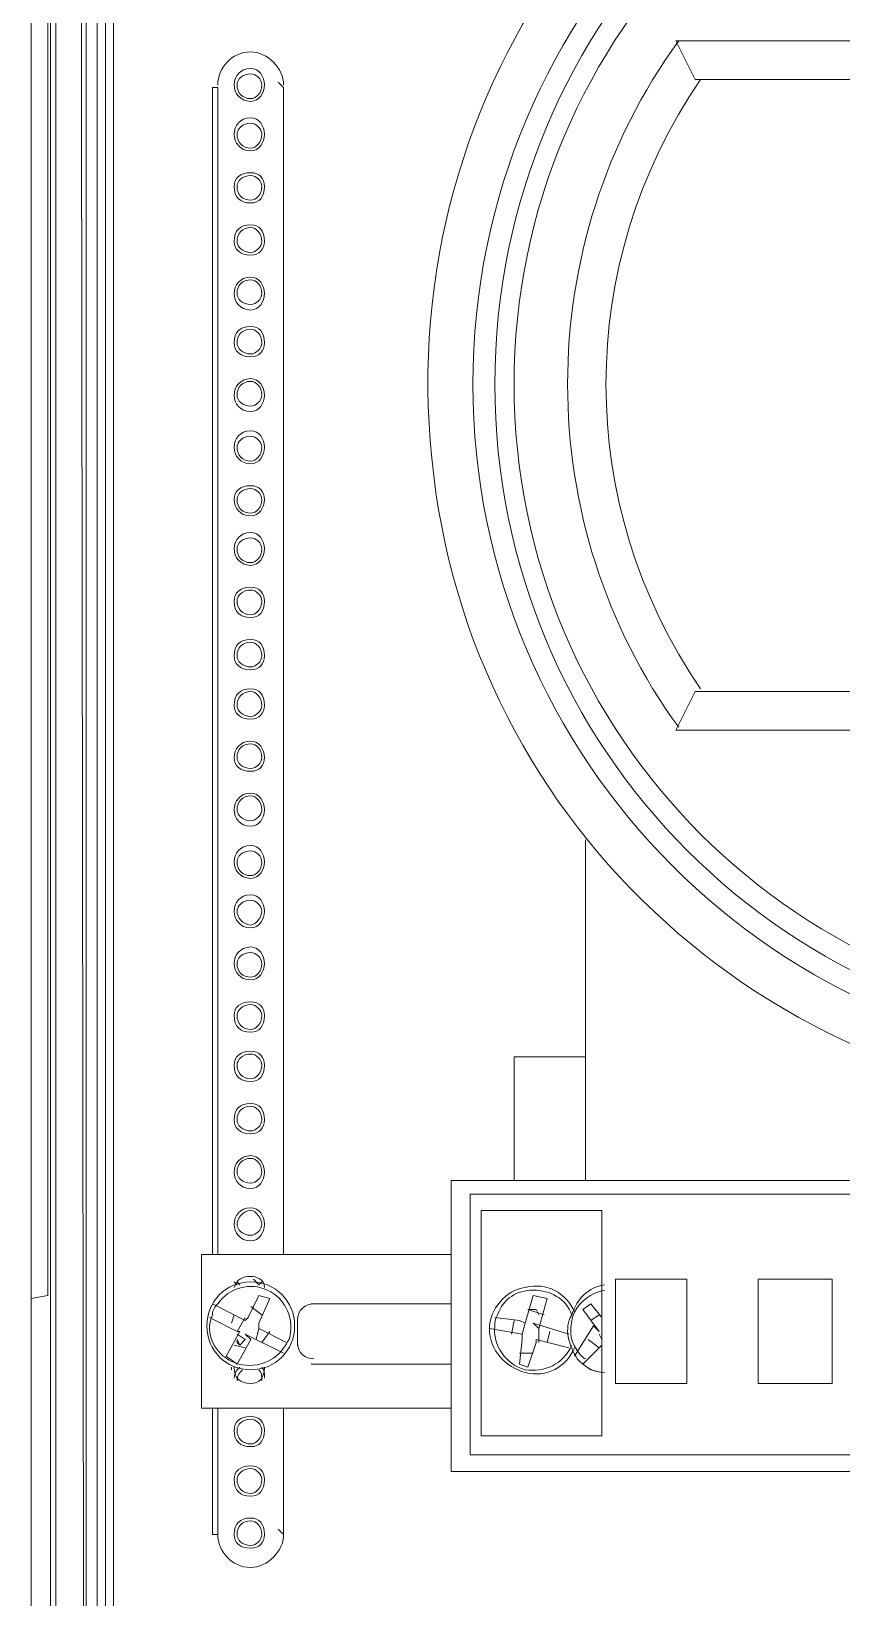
# Model space of a CAD drawing. Header units: metres. Extents: x 2999 to 3164, y 1641 to 1678.
# Drawn here: x 3002.922 to 3003.38, y 1656.407 to 1657.293 of the extents above; entities that cross this region are included whole.
import ezdxf

# ---------------------------------------------------------------- set-up
doc = ezdxf.new("R2010")
doc.units = ezdxf.units.M

msp = doc.modelspace()

# ---------------------------------------------------------------- linework, layer by layer
at = {"color": 7, "linetype": 'Continuous', "lineweight": 20, "true_color": 0x000007}
for points in [[(3002.92201, 1657.74363), (3002.92201, 1655.21551), (3002.92201, 1655.21551)], [(3002.92201, 1657.74363), (3002.92201, 1655.21551), (3002.92201, 1655.21551)], [(3002.96392, 1655.74472), (3002.96392, 1657.66293), (3002.95926, 1657.66603), (3002.95926, 1657.52946)], [(3002.92201, 1656.57656), (3002.93133, 1656.57812), (3002.93133, 1657.65827), (3002.92201, 1657.65827)], [(3002.96392, 1657.66293), (3002.96857, 1657.66293), (3002.96857, 1656.03493)], [(3002.93598, 1657.65206), (3002.93598, 1655.22637), (3002.93598, 1655.22637)], [(3002.93288, 1657.6443), (3002.93288, 1655.22482), (3002.93288, 1655.22482)], [(3002.95305, 1657.53567), (3002.94995, 1657.53877), (3002.95305, 1655.28845)], [(3002.95926, 1655.29), (3002.95926, 1657.52946), (3002.95305, 1657.53567), (3002.95305, 1655.28845)], [(3003.28672, 1657.28735), (3003.8237, 1657.28735), (3003.8237, 1657.28735)], [(3003.29759, 1657.26563), (3003.28672, 1657.28735), (3003.28672, 1657.28735)], [(3003.29759, 1657.26563), (3003.81128, 1657.26563), (3003.8237, 1657.28735)], [(3003.02755, 1656.60139), (3003.02755, 1657.26097), (3003.02444, 1657.26097)], [(3003.02444, 1657.26097), (3003.02444, 1656.60139), (3003.02444, 1656.60139)], [(3003.06479, 1657.26097), (3003.06169, 1657.26408), (3003.06169, 1657.26408)], [(3003.06479, 1656.60139), (3003.06479, 1657.26097), (3003.06479, 1657.26097)], [(3003.06479, 1656.60139), (3003.06479, 1657.26097), (3003.06479, 1657.26097)], [(3003.29759, 1656.91954), (3003.28672, 1656.89782), (3003.28672, 1656.89782)], [(3003.81128, 1656.91954), (3003.29759, 1656.91954), (3003.29759, 1656.91954)], [(3003.8237, 1656.89782), (3003.28672, 1656.89782), (3003.28672, 1656.89782)], [(3003.23551, 1656.6433), (3003.23551, 1656.83574), (3003.23551, 1656.83574)], [(3003.23551, 1656.71313), (3003.19516, 1656.71313), (3003.19516, 1656.6433)], [(3003.15946, 1656.6433), (3003.94785, 1656.6433), (3003.94785, 1656.6433)], [(3003.15946, 1656.47879), (3003.15946, 1656.6433), (3003.15946, 1656.6433)], [(3003.17033, 1656.63554), (3003.17033, 1656.4881), (3003.17033, 1656.4881)], [(3003.94009, 1656.63554), (3003.17033, 1656.63554), (3003.17033, 1656.63554)], [(3003.24482, 1656.62623), (3003.24482, 1656.49897), (3003.17653, 1656.49897), (3003.17653, 1656.62623)], [(3003.17653, 1656.62623), (3003.24482, 1656.62623), (3003.24482, 1656.62623)], [(3003.01824, 1656.60139), (3003.01824, 1656.51449), (3003.01824, 1656.51449)], [(3003.15946, 1656.60139), (3003.01824, 1656.60139), (3003.01824, 1656.60139)], [(3003.03686, 1656.58587), (3003.03841, 1656.58432), (3003.03841, 1656.58432)], [(3003.03841, 1656.58587), (3003.03996, 1656.58432), (3003.03996, 1656.58432)], [(3003.05238, 1656.58587), (3003.05083, 1656.58432), (3003.04772, 1656.58743)], [(3003.05238, 1656.58587), (3003.05083, 1656.58432), (3003.04772, 1656.58743)], [(3003.25258, 1656.58743), (3003.29293, 1656.58743), (3003.29293, 1656.58743)], [(3003.25258, 1656.52845), (3003.25258, 1656.58743), (3003.25258, 1656.58743)], [(3003.29293, 1656.58743), (3003.29293, 1656.52845), (3003.29293, 1656.52845)], [(3003.37518, 1656.58743), (3003.37518, 1656.52845), (3003.33328, 1656.52845)], [(3003.33328, 1656.52845), (3003.33328, 1656.58743), (3003.33328, 1656.58743)], [(3003.33328, 1656.58743), (3003.37518, 1656.58743), (3003.37518, 1656.58743)], [(3003.05083, 1656.55949), (3003.05083, 1656.5626), (3003.05703, 1656.57656), (3003.05083, 1656.57812), (3003.04462, 1656.5657), (3003.04307, 1656.56415), (3003.02444, 1656.57346)], [(3003.20602, 1656.57812), (3003.20137, 1656.5626), (3003.19826, 1656.56415), (3003.18429, 1656.5657)], [(3003.20602, 1656.57812), (3003.21378, 1656.57656), (3003.20913, 1656.55949), (3003.20602, 1656.5626), (3003.2262, 1656.55639)], [(3003.03531, 1656.5626), (3003.03686, 1656.56725), (3003.03686, 1656.56725)], [(3003.05238, 1656.56725), (3003.04617, 1656.57191), (3003.04617, 1656.57191)], [(3003.15946, 1656.57346), (3003.08031, 1656.57346), (3003.08031, 1656.57346)], [(3003.20292, 1656.57036), (3003.20757, 1656.57036), (3003.20913, 1656.56725)], [(3003.21223, 1656.56725), (3003.20292, 1656.57036), (3003.20292, 1656.57036)], [(3003.24482, 1656.5657), (3003.23861, 1656.57346), (3003.23396, 1656.57036), (3003.24327, 1656.55794), (3003.24016, 1656.56104), (3003.2293, 1656.54397)], [(3003.24327, 1656.56725), (3003.23861, 1656.56415), (3003.23861, 1656.56415)], [(3003.03841, 1656.53932), (3003.0322, 1656.54397), (3003.03996, 1656.55794), (3003.03841, 1656.55794), (3003.02289, 1656.5657)], [(3003.04307, 1656.5657), (3003.03841, 1656.55794), (3003.03841, 1656.55794)], [(3003.04927, 1656.55328), (3003.05083, 1656.55949), (3003.05083, 1656.55949)], [(3003.06635, 1656.55173), (3003.05083, 1656.55949), (3003.05083, 1656.55949)], [(3003.05703, 1656.55794), (3003.05238, 1656.55173), (3003.05238, 1656.55173)], [(3003.07255, 1656.56415), (3003.07255, 1656.55018), (3003.07255, 1656.55018)], [(3003.18119, 1656.55949), (3003.19981, 1656.55639), (3003.19981, 1656.55328), (3003.19826, 1656.53932), (3003.20292, 1656.53776), (3003.20757, 1656.55173)], [(3003.19361, 1656.55639), (3003.19516, 1656.56415), (3003.19516, 1656.56415)], [(3003.20137, 1656.5626), (3003.19981, 1656.55639), (3003.19981, 1656.55639)], [(3003.20913, 1656.55173), (3003.20913, 1656.55949), (3003.20913, 1656.55949)], [(3003.21533, 1656.55794), (3003.21378, 1656.55173), (3003.21378, 1656.55173)], [(3003.03686, 1656.55018), (3003.04307, 1656.54863), (3003.04307, 1656.54863)], [(3003.03841, 1656.53932), (3003.04617, 1656.55328), (3003.04307, 1656.55639), (3003.06479, 1656.54552)], [(3003.03841, 1656.55639), (3003.04307, 1656.55328), (3003.04307, 1656.55328)], [(3003.03996, 1656.55018), (3003.03841, 1656.55328), (3003.03841, 1656.55173), (3003.03996, 1656.55018), (3003.04307, 1656.55328)], [(3003.20757, 1656.55173), (3003.20757, 1656.55328), (3003.2262, 1656.54863)], [(3003.24482, 1656.55018), (3003.23396, 1656.53932), (3003.23396, 1656.53932)], [(3003.24327, 1656.54863), (3003.23706, 1656.55328), (3003.23706, 1656.55328)], [(3003.24327, 1656.55639), (3003.24482, 1656.55328), (3003.24482, 1656.55328)], [(3003.08031, 1656.53932), (3003.15946, 1656.53932), (3003.15946, 1656.53932)], [(3003.19826, 1656.54552), (3003.20602, 1656.54552), (3003.20602, 1656.54552)], [(3003.23396, 1656.53932), (3003.23861, 1656.53621), (3003.24482, 1656.53466)], [(3003.03531, 1656.53776), (3003.03531, 1656.53621), (3003.03531, 1656.53621)], [(3003.05393, 1656.53621), (3003.05393, 1656.53776), (3003.05393, 1656.53776)], [(3003.29293, 1656.52845), (3003.25258, 1656.52845), (3003.25258, 1656.52845)], [(3003.01824, 1656.51449), (3003.15946, 1656.51449), (3003.15946, 1656.51449)], [(3003.02755, 1656.51449), (3003.02755, 1656.4431), (3003.02444, 1656.4431)], [(3003.02444, 1656.51449), (3003.02444, 1656.4431), (3003.02444, 1656.4431)], [(3003.06479, 1656.4431), (3003.06479, 1656.51449), (3003.06479, 1656.51449)], [(3003.06479, 1656.4431), (3003.06479, 1656.51449), (3003.06479, 1656.51449)], [(3003.17033, 1656.4881), (3003.94009, 1656.4881), (3003.94009, 1656.4881)], [(3003.94785, 1656.47879), (3003.15946, 1656.47879), (3003.15946, 1656.47879)], [(3003.06479, 1656.4431), (3003.06169, 1656.4462), (3003.06169, 1656.4462)]]:
    msp.add_lwpolyline(points, dxfattribs=at)
for points, knots in [([(3003.47296, 1657.49532), (3003.26655, 1657.45186), (3003.12687, 1657.26097), (3003.1486, 1657.05146), (3003.1486, 1657.05146), (3003.16877, 1656.84195), (3003.3457, 1656.68365), (3003.55676, 1656.68365), (3003.55676, 1656.68365), (3003.76627, 1656.68365), (3003.9432, 1656.84195), (3003.96492, 1657.05146), (3003.96492, 1657.05146), (3003.9851, 1657.26097), (3003.84542, 1657.45186), (3003.63901, 1657.49532)], [0, 0, 0, 0, 0.0625, 0.0625, 0.0625, 0.062501, 0.125, 0.125, 0.125, 0.125001, 0.1875, 0.1875, 0.1875, 0.187501, 1, 1, 1, 1]), ([(3003.94009, 1657.09336), (3003.94009, 1657.30598), (3003.76783, 1657.47824), (3003.55676, 1657.47824), (3003.55676, 1657.47824), (3003.34414, 1657.47824), (3003.17188, 1657.30598), (3003.17188, 1657.09336), (3003.17188, 1657.09336), (3003.17188, 1656.88074), (3003.34414, 1656.70848), (3003.55676, 1656.70848), (3003.55676, 1656.70848), (3003.76783, 1656.70848), (3003.94009, 1656.88074), (3003.94009, 1657.09336)], [0, 0, 0, 0, 0.0625, 0.0625, 0.0625, 0.062501, 0.125, 0.125, 0.125, 0.125001, 0.1875, 0.1875, 0.1875, 0.187501, 1, 1, 1, 1]), ([(3003.92923, 1657.09336), (3003.92923, 1657.29977), (3003.76162, 1657.46583), (3003.55676, 1657.46583), (3003.55676, 1657.46583), (3003.35035, 1657.46583), (3003.18429, 1657.29977), (3003.18429, 1657.09336), (3003.18429, 1657.09336), (3003.18429, 1656.88695), (3003.35035, 1656.72089), (3003.55676, 1656.72089), (3003.55676, 1656.72089), (3003.76162, 1656.72089), (3003.92923, 1656.88695), (3003.92923, 1657.09336)], [0, 0, 0, 0, 0.0625, 0.0625, 0.0625, 0.062501, 0.125, 0.125, 0.125, 0.125001, 0.1875, 0.1875, 0.1875, 0.187501, 1, 1, 1, 1]), ([(3003.91681, 1657.09336), (3003.91681, 1657.29201), (3003.75541, 1657.45341), (3003.55676, 1657.45341), (3003.55676, 1657.45341), (3003.35656, 1657.45341), (3003.19516, 1657.29201), (3003.19516, 1657.09336), (3003.19516, 1657.09336), (3003.19516, 1656.89471), (3003.35656, 1656.73331), (3003.55676, 1656.73331), (3003.55676, 1656.73331), (3003.75541, 1656.73331), (3003.91681, 1656.89471), (3003.91681, 1657.09336)], [0, 0, 0, 0, 0.0625, 0.0625, 0.0625, 0.062501, 0.125, 0.125, 0.125, 0.125001, 0.1875, 0.1875, 0.1875, 0.187501, 1, 1, 1, 1]), ([(3003.06479, 1657.26252), (3003.06479, 1657.27184), (3003.05548, 1657.28115), (3003.04617, 1657.28115), (3003.04617, 1657.28115), (3003.03531, 1657.28115), (3003.02755, 1657.27184), (3003.02755, 1657.26252)], [0, 0, 0, 0, 0.125, 0.125, 0.125, 0.125001, 1, 1, 1, 1]), ([(3003.06479, 1657.26252), (3003.06479, 1657.27184), (3003.05548, 1657.28115), (3003.04617, 1657.28115), (3003.04617, 1657.28115), (3003.03531, 1657.28115), (3003.02755, 1657.27184), (3003.02755, 1657.26252)], [0, 0, 0, 0, 0.125, 0.125, 0.125, 0.125001, 1, 1, 1, 1]), ([(3003.05393, 1657.26252), (3003.05393, 1657.26718), (3003.05083, 1657.27184), (3003.04617, 1657.27184), (3003.04617, 1657.27184), (3003.03996, 1657.27184), (3003.03686, 1657.26718), (3003.03686, 1657.26252), (3003.03686, 1657.26252), (3003.03686, 1657.25787), (3003.03996, 1657.25321), (3003.04617, 1657.25321), (3003.04617, 1657.25321), (3003.05083, 1657.25321), (3003.05393, 1657.25787), (3003.05393, 1657.26252)], [0, 0, 0, 0, 0.0625, 0.0625, 0.0625, 0.062501, 0.125, 0.125, 0.125, 0.125001, 0.1875, 0.1875, 0.1875, 0.187501, 1, 1, 1, 1]), ([(3003.05238, 1657.26252), (3003.05238, 1657.26563), (3003.04927, 1657.26873), (3003.04617, 1657.26873), (3003.04617, 1657.26873), (3003.04151, 1657.26873), (3003.03841, 1657.26563), (3003.03841, 1657.26252), (3003.03841, 1657.26252), (3003.03841, 1657.25787), (3003.04151, 1657.25476), (3003.04617, 1657.25476), (3003.04617, 1657.25476), (3003.04927, 1657.25476), (3003.05238, 1657.25787), (3003.05238, 1657.26252)], [0, 0, 0, 0, 0.0625, 0.0625, 0.0625, 0.062501, 0.125, 0.125, 0.125, 0.125001, 0.1875, 0.1875, 0.1875, 0.187501, 1, 1, 1, 1]), ([(3003.05393, 1657.23459), (3003.05393, 1657.23924), (3003.05083, 1657.2439), (3003.04617, 1657.2439), (3003.04617, 1657.2439), (3003.03996, 1657.2439), (3003.03686, 1657.23924), (3003.03686, 1657.23459), (3003.03686, 1657.23459), (3003.03686, 1657.22993), (3003.03996, 1657.22528), (3003.04617, 1657.22528), (3003.04617, 1657.22528), (3003.05083, 1657.22528), (3003.05393, 1657.22993), (3003.05393, 1657.23459)], [0, 0, 0, 0, 0.0625, 0.0625, 0.0625, 0.062501, 0.125, 0.125, 0.125, 0.125001, 0.1875, 0.1875, 0.1875, 0.187501, 1, 1, 1, 1]), ([(3003.05238, 1657.23459), (3003.05238, 1657.23769), (3003.04927, 1657.2408), (3003.04617, 1657.2408), (3003.04617, 1657.2408), (3003.04151, 1657.2408), (3003.03841, 1657.23769), (3003.03841, 1657.23459), (3003.03841, 1657.23459), (3003.03841, 1657.22993), (3003.04151, 1657.22683), (3003.04617, 1657.22683), (3003.04617, 1657.22683), (3003.04927, 1657.22683), (3003.05238, 1657.22993), (3003.05238, 1657.23459)], [0, 0, 0, 0, 0.0625, 0.0625, 0.0625, 0.062501, 0.125, 0.125, 0.125, 0.125001, 0.1875, 0.1875, 0.1875, 0.187501, 1, 1, 1, 1]), ([(3003.05393, 1657.2051), (3003.05393, 1657.20976), (3003.05083, 1657.21286), (3003.04617, 1657.21286), (3003.04617, 1657.21286), (3003.03996, 1657.21286), (3003.03686, 1657.20976), (3003.03686, 1657.2051), (3003.03686, 1657.2051), (3003.03686, 1657.19889), (3003.03996, 1657.19579), (3003.04617, 1657.19579), (3003.04617, 1657.19579), (3003.05083, 1657.19579), (3003.05393, 1657.19889), (3003.05393, 1657.2051)], [0, 0, 0, 0, 0.0625, 0.0625, 0.0625, 0.062501, 0.125, 0.125, 0.125, 0.125001, 0.1875, 0.1875, 0.1875, 0.187501, 1, 1, 1, 1]), ([(3003.05238, 1657.2051), (3003.05238, 1657.20821), (3003.04927, 1657.21131), (3003.04617, 1657.21131), (3003.04617, 1657.21131), (3003.04151, 1657.21131), (3003.03841, 1657.20821), (3003.03841, 1657.2051), (3003.03841, 1657.2051), (3003.03841, 1657.20045), (3003.04151, 1657.19734), (3003.04617, 1657.19734), (3003.04617, 1657.19734), (3003.04927, 1657.19734), (3003.05238, 1657.20045), (3003.05238, 1657.2051)], [0, 0, 0, 0, 0.0625, 0.0625, 0.0625, 0.062501, 0.125, 0.125, 0.125, 0.125001, 0.1875, 0.1875, 0.1875, 0.187501, 1, 1, 1, 1]), ([(3003.05393, 1657.17406), (3003.05393, 1657.18027), (3003.05083, 1657.18337), (3003.04617, 1657.18337), (3003.04617, 1657.18337), (3003.03996, 1657.18337), (3003.03686, 1657.18027), (3003.03686, 1657.17406), (3003.03686, 1657.17406), (3003.03686, 1657.16941), (3003.03996, 1657.1663), (3003.04617, 1657.1663), (3003.04617, 1657.1663), (3003.05083, 1657.1663), (3003.05393, 1657.16941), (3003.05393, 1657.17406)], [0, 0, 0, 0, 0.0625, 0.0625, 0.0625, 0.062501, 0.125, 0.125, 0.125, 0.125001, 0.1875, 0.1875, 0.1875, 0.187501, 1, 1, 1, 1]), ([(3003.05238, 1657.17406), (3003.05238, 1657.17872), (3003.04927, 1657.18182), (3003.04617, 1657.18182), (3003.04617, 1657.18182), (3003.04151, 1657.18182), (3003.03841, 1657.17872), (3003.03841, 1657.17406), (3003.03841, 1657.17406), (3003.03841, 1657.17096), (3003.04151, 1657.16786), (3003.04617, 1657.16786), (3003.04617, 1657.16786), (3003.04927, 1657.16786), (3003.05238, 1657.17096), (3003.05238, 1657.17406)], [0, 0, 0, 0, 0.0625, 0.0625, 0.0625, 0.062501, 0.125, 0.125, 0.125, 0.125001, 0.1875, 0.1875, 0.1875, 0.187501, 1, 1, 1, 1]), ([(3003.05393, 1657.14458), (3003.05393, 1657.14923), (3003.05083, 1657.15389), (3003.04617, 1657.15389), (3003.04617, 1657.15389), (3003.03996, 1657.15389), (3003.03686, 1657.14923), (3003.03686, 1657.14458), (3003.03686, 1657.14458), (3003.03686, 1657.13992), (3003.03996, 1657.13526), (3003.04617, 1657.13526), (3003.04617, 1657.13526), (3003.05083, 1657.13526), (3003.05393, 1657.13992), (3003.05393, 1657.14458)], [0, 0, 0, 0, 0.0625, 0.0625, 0.0625, 0.062501, 0.125, 0.125, 0.125, 0.125001, 0.1875, 0.1875, 0.1875, 0.187501, 1, 1, 1, 1]), ([(3003.05238, 1657.14458), (3003.05238, 1657.14923), (3003.04927, 1657.15234), (3003.04617, 1657.15234), (3003.04617, 1657.15234), (3003.04151, 1657.15234), (3003.03841, 1657.14923), (3003.03841, 1657.14458), (3003.03841, 1657.14458), (3003.03841, 1657.14147), (3003.04151, 1657.13837), (3003.04617, 1657.13837), (3003.04617, 1657.13837), (3003.04927, 1657.13837), (3003.05238, 1657.14147), (3003.05238, 1657.14458)], [0, 0, 0, 0, 0.0625, 0.0625, 0.0625, 0.062501, 0.125, 0.125, 0.125, 0.125001, 0.1875, 0.1875, 0.1875, 0.187501, 1, 1, 1, 1]), ([(3003.05393, 1657.11664), (3003.05393, 1657.12285), (3003.05083, 1657.12595), (3003.04617, 1657.12595), (3003.04617, 1657.12595), (3003.03996, 1657.12595), (3003.03686, 1657.12285), (3003.03686, 1657.11664), (3003.03686, 1657.11664), (3003.03686, 1657.11198), (3003.03996, 1657.10888), (3003.04617, 1657.10888), (3003.04617, 1657.10888), (3003.05083, 1657.10888), (3003.05393, 1657.11198), (3003.05393, 1657.11664)], [0, 0, 0, 0, 0.0625, 0.0625, 0.0625, 0.062501, 0.125, 0.125, 0.125, 0.125001, 0.1875, 0.1875, 0.1875, 0.187501, 1, 1, 1, 1]), ([(3003.05238, 1657.11664), (3003.05238, 1657.1213), (3003.04927, 1657.1244), (3003.04617, 1657.1244), (3003.04617, 1657.1244), (3003.04151, 1657.1244), (3003.03841, 1657.1213), (3003.03841, 1657.11664), (3003.03841, 1657.11664), (3003.03841, 1657.11354), (3003.04151, 1657.11043), (3003.04617, 1657.11043), (3003.04617, 1657.11043), (3003.04927, 1657.11043), (3003.05238, 1657.11354), (3003.05238, 1657.11664)], [0, 0, 0, 0, 0.0625, 0.0625, 0.0625, 0.062501, 0.125, 0.125, 0.125, 0.125001, 0.1875, 0.1875, 0.1875, 0.187501, 1, 1, 1, 1]), ([(3003.05393, 1657.08715), (3003.05393, 1657.09181), (3003.05083, 1657.09647), (3003.04617, 1657.09647), (3003.04617, 1657.09647), (3003.03996, 1657.09647), (3003.03686, 1657.09181), (3003.03686, 1657.08715), (3003.03686, 1657.08715), (3003.03686, 1657.0825), (3003.03996, 1657.07784), (3003.04617, 1657.07784), (3003.04617, 1657.07784), (3003.05083, 1657.07784), (3003.05393, 1657.0825), (3003.05393, 1657.08715)], [0, 0, 0, 0, 0.0625, 0.0625, 0.0625, 0.062501, 0.125, 0.125, 0.125, 0.125001, 0.1875, 0.1875, 0.1875, 0.187501, 1, 1, 1, 1]), ([(3003.05238, 1657.08715), (3003.05238, 1657.09181), (3003.04927, 1657.09491), (3003.04617, 1657.09491), (3003.04617, 1657.09491), (3003.04151, 1657.09491), (3003.03841, 1657.09181), (3003.03841, 1657.08715), (3003.03841, 1657.08715), (3003.03841, 1657.08405), (3003.04151, 1657.08095), (3003.04617, 1657.08095), (3003.04617, 1657.08095), (3003.04927, 1657.08095), (3003.05238, 1657.08405), (3003.05238, 1657.08715)], [0, 0, 0, 0, 0.0625, 0.0625, 0.0625, 0.062501, 0.125, 0.125, 0.125, 0.125001, 0.1875, 0.1875, 0.1875, 0.187501, 1, 1, 1, 1]), ([(3003.05393, 1657.05767), (3003.05393, 1657.06232), (3003.05083, 1657.06698), (3003.04617, 1657.06698), (3003.04617, 1657.06698), (3003.03996, 1657.06698), (3003.03686, 1657.06232), (3003.03686, 1657.05767), (3003.03686, 1657.05767), (3003.03686, 1657.05301), (3003.03996, 1657.04836), (3003.04617, 1657.04836), (3003.04617, 1657.04836), (3003.05083, 1657.04836), (3003.05393, 1657.05301), (3003.05393, 1657.05767)], [0, 0, 0, 0, 0.0625, 0.0625, 0.0625, 0.062501, 0.125, 0.125, 0.125, 0.125001, 0.1875, 0.1875, 0.1875, 0.187501, 1, 1, 1, 1]), ([(3003.05238, 1657.05767), (3003.05238, 1657.06077), (3003.04927, 1657.06387), (3003.04617, 1657.06387), (3003.04617, 1657.06387), (3003.04151, 1657.06387), (3003.03841, 1657.06077), (3003.03841, 1657.05767), (3003.03841, 1657.05767), (3003.03841, 1657.05301), (3003.04151, 1657.04991), (3003.04617, 1657.04991), (3003.04617, 1657.04991), (3003.04927, 1657.04991), (3003.05238, 1657.05301), (3003.05238, 1657.05767)], [0, 0, 0, 0, 0.0625, 0.0625, 0.0625, 0.062501, 0.125, 0.125, 0.125, 0.125001, 0.1875, 0.1875, 0.1875, 0.187501, 1, 1, 1, 1]), ([(3003.05393, 1657.02818), (3003.05393, 1657.03284), (3003.05083, 1657.03594), (3003.04617, 1657.03594), (3003.04617, 1657.03594), (3003.03996, 1657.03594), (3003.03686, 1657.03284), (3003.03686, 1657.02818), (3003.03686, 1657.02818), (3003.03686, 1657.02352), (3003.03996, 1657.01887), (3003.04617, 1657.01887), (3003.04617, 1657.01887), (3003.05083, 1657.01887), (3003.05393, 1657.02352), (3003.05393, 1657.02818)], [0, 0, 0, 0, 0.0625, 0.0625, 0.0625, 0.062501, 0.125, 0.125, 0.125, 0.125001, 0.1875, 0.1875, 0.1875, 0.187501, 1, 1, 1, 1]), ([(3003.05238, 1657.02818), (3003.05238, 1657.03128), (3003.04927, 1657.03439), (3003.04617, 1657.03439), (3003.04617, 1657.03439), (3003.04151, 1657.03439), (3003.03841, 1657.03128), (3003.03841, 1657.02818), (3003.03841, 1657.02818), (3003.03841, 1657.02352), (3003.04151, 1657.02042), (3003.04617, 1657.02042), (3003.04617, 1657.02042), (3003.04927, 1657.02042), (3003.05238, 1657.02352), (3003.05238, 1657.02818)], [0, 0, 0, 0, 0.0625, 0.0625, 0.0625, 0.062501, 0.125, 0.125, 0.125, 0.125001, 0.1875, 0.1875, 0.1875, 0.187501, 1, 1, 1, 1]), ([(3003.05393, 1657.00024), (3003.05393, 1657.0049), (3003.05083, 1657.00956), (3003.04617, 1657.00956), (3003.04617, 1657.00956), (3003.03996, 1657.00956), (3003.03686, 1657.0049), (3003.03686, 1657.00024), (3003.03686, 1657.00024), (3003.03686, 1656.99559), (3003.03996, 1656.99093), (3003.04617, 1656.99093), (3003.04617, 1656.99093), (3003.05083, 1656.99093), (3003.05393, 1656.99559), (3003.05393, 1657.00024)], [0, 0, 0, 0, 0.0625, 0.0625, 0.0625, 0.062501, 0.125, 0.125, 0.125, 0.125001, 0.1875, 0.1875, 0.1875, 0.187501, 1, 1, 1, 1]), ([(3003.05238, 1657.00024), (3003.05238, 1657.00335), (3003.04927, 1657.00645), (3003.04617, 1657.00645), (3003.04617, 1657.00645), (3003.04151, 1657.00645), (3003.03841, 1657.00335), (3003.03841, 1657.00024), (3003.03841, 1657.00024), (3003.03841, 1656.99559), (3003.04151, 1656.99248), (3003.04617, 1656.99248), (3003.04617, 1656.99248), (3003.04927, 1656.99248), (3003.05238, 1656.99559), (3003.05238, 1657.00024)], [0, 0, 0, 0, 0.0625, 0.0625, 0.0625, 0.062501, 0.125, 0.125, 0.125, 0.125001, 0.1875, 0.1875, 0.1875, 0.187501, 1, 1, 1, 1]), ([(3003.05393, 1656.97076), (3003.05393, 1656.97541), (3003.05083, 1656.97852), (3003.04617, 1656.97852), (3003.04617, 1656.97852), (3003.03996, 1656.97852), (3003.03686, 1656.97541), (3003.03686, 1656.97076), (3003.03686, 1656.97076), (3003.03686, 1656.96455), (3003.03996, 1656.96145), (3003.04617, 1656.96145), (3003.04617, 1656.96145), (3003.05083, 1656.96145), (3003.05393, 1656.96455), (3003.05393, 1656.97076)], [0, 0, 0, 0, 0.0625, 0.0625, 0.0625, 0.062501, 0.125, 0.125, 0.125, 0.125001, 0.1875, 0.1875, 0.1875, 0.187501, 1, 1, 1, 1]), ([(3003.05238, 1656.97076), (3003.05238, 1656.97386), (3003.04927, 1656.97697), (3003.04617, 1656.97697), (3003.04617, 1656.97697), (3003.04151, 1656.97697), (3003.03841, 1656.97386), (3003.03841, 1656.97076), (3003.03841, 1656.97076), (3003.03841, 1656.9661), (3003.04151, 1656.963), (3003.04617, 1656.963), (3003.04617, 1656.963), (3003.04927, 1656.963), (3003.05238, 1656.9661), (3003.05238, 1656.97076)], [0, 0, 0, 0, 0.0625, 0.0625, 0.0625, 0.062501, 0.125, 0.125, 0.125, 0.125001, 0.1875, 0.1875, 0.1875, 0.187501, 1, 1, 1, 1]), ([(3003.05393, 1656.93972), (3003.05393, 1656.94593), (3003.05083, 1656.94903), (3003.04617, 1656.94903), (3003.04617, 1656.94903), (3003.03996, 1656.94903), (3003.03686, 1656.94593), (3003.03686, 1656.93972), (3003.03686, 1656.93972), (3003.03686, 1656.93506), (3003.03996, 1656.93196), (3003.04617, 1656.93196), (3003.04617, 1656.93196), (3003.05083, 1656.93196), (3003.05393, 1656.93506), (3003.05393, 1656.93972)], [0, 0, 0, 0, 0.0625, 0.0625, 0.0625, 0.062501, 0.125, 0.125, 0.125, 0.125001, 0.1875, 0.1875, 0.1875, 0.187501, 1, 1, 1, 1]), ([(3003.05238, 1656.93972), (3003.05238, 1656.94437), (3003.04927, 1656.94748), (3003.04617, 1656.94748), (3003.04617, 1656.94748), (3003.04151, 1656.94748), (3003.03841, 1656.94437), (3003.03841, 1656.93972), (3003.03841, 1656.93972), (3003.03841, 1656.93661), (3003.04151, 1656.93351), (3003.04617, 1656.93351), (3003.04617, 1656.93351), (3003.04927, 1656.93351), (3003.05238, 1656.93661), (3003.05238, 1656.93972)], [0, 0, 0, 0, 0.0625, 0.0625, 0.0625, 0.062501, 0.125, 0.125, 0.125, 0.125001, 0.1875, 0.1875, 0.1875, 0.187501, 1, 1, 1, 1]), ([(3003.05393, 1656.91178), (3003.05393, 1656.91799), (3003.05083, 1656.9211), (3003.04617, 1656.9211), (3003.04617, 1656.9211), (3003.03996, 1656.9211), (3003.03686, 1656.91799), (3003.03686, 1656.91178), (3003.03686, 1656.91178), (3003.03686, 1656.90713), (3003.03996, 1656.90402), (3003.04617, 1656.90402), (3003.04617, 1656.90402), (3003.05083, 1656.90402), (3003.05393, 1656.90713), (3003.05393, 1656.91178)], [0, 0, 0, 0, 0.0625, 0.0625, 0.0625, 0.062501, 0.125, 0.125, 0.125, 0.125001, 0.1875, 0.1875, 0.1875, 0.187501, 1, 1, 1, 1]), ([(3003.05238, 1656.91178), (3003.05238, 1656.91644), (3003.04927, 1656.91954), (3003.04617, 1656.91954), (3003.04617, 1656.91954), (3003.04151, 1656.91954), (3003.03841, 1656.91644), (3003.03841, 1656.91178), (3003.03841, 1656.91178), (3003.03841, 1656.90868), (3003.04151, 1656.90558), (3003.04617, 1656.90558), (3003.04617, 1656.90558), (3003.04927, 1656.90558), (3003.05238, 1656.90868), (3003.05238, 1656.91178)], [0, 0, 0, 0, 0.0625, 0.0625, 0.0625, 0.062501, 0.125, 0.125, 0.125, 0.125001, 0.1875, 0.1875, 0.1875, 0.187501, 1, 1, 1, 1]), ([(3003.05393, 1656.8823), (3003.05393, 1656.88695), (3003.05083, 1656.89161), (3003.04617, 1656.89161), (3003.04617, 1656.89161), (3003.03996, 1656.89161), (3003.03686, 1656.88695), (3003.03686, 1656.8823), (3003.03686, 1656.8823), (3003.03686, 1656.87764), (3003.03996, 1656.87454), (3003.04617, 1656.87454), (3003.04617, 1656.87454), (3003.05083, 1656.87454), (3003.05393, 1656.87764), (3003.05393, 1656.8823)], [0, 0, 0, 0, 0.0625, 0.0625, 0.0625, 0.062501, 0.125, 0.125, 0.125, 0.125001, 0.1875, 0.1875, 0.1875, 0.187501, 1, 1, 1, 1]), ([(3003.05238, 1656.8823), (3003.05238, 1656.88695), (3003.04927, 1656.89006), (3003.04617, 1656.89006), (3003.04617, 1656.89006), (3003.04151, 1656.89006), (3003.03841, 1656.88695), (3003.03841, 1656.8823), (3003.03841, 1656.8823), (3003.03841, 1656.87919), (3003.04151, 1656.87609), (3003.04617, 1656.87609), (3003.04617, 1656.87609), (3003.04927, 1656.87609), (3003.05238, 1656.87919), (3003.05238, 1656.8823)], [0, 0, 0, 0, 0.0625, 0.0625, 0.0625, 0.062501, 0.125, 0.125, 0.125, 0.125001, 0.1875, 0.1875, 0.1875, 0.187501, 1, 1, 1, 1]), ([(3003.05393, 1656.85281), (3003.05393, 1656.85747), (3003.05083, 1656.86212), (3003.04617, 1656.86212), (3003.04617, 1656.86212), (3003.03996, 1656.86212), (3003.03686, 1656.85747), (3003.03686, 1656.85281), (3003.03686, 1656.85281), (3003.03686, 1656.84815), (3003.03996, 1656.8435), (3003.04617, 1656.8435), (3003.04617, 1656.8435), (3003.05083, 1656.8435), (3003.05393, 1656.84815), (3003.05393, 1656.85281)], [0, 0, 0, 0, 0.0625, 0.0625, 0.0625, 0.062501, 0.125, 0.125, 0.125, 0.125001, 0.1875, 0.1875, 0.1875, 0.187501, 1, 1, 1, 1]), ([(3003.05238, 1656.85281), (3003.05238, 1656.85747), (3003.04927, 1656.86057), (3003.04617, 1656.86057), (3003.04617, 1656.86057), (3003.04151, 1656.86057), (3003.03841, 1656.85747), (3003.03841, 1656.85281), (3003.03841, 1656.85281), (3003.03841, 1656.84971), (3003.04151, 1656.8466), (3003.04617, 1656.8466), (3003.04617, 1656.8466), (3003.04927, 1656.8466), (3003.05238, 1656.84971), (3003.05238, 1656.85281)], [0, 0, 0, 0, 0.0625, 0.0625, 0.0625, 0.062501, 0.125, 0.125, 0.125, 0.125001, 0.1875, 0.1875, 0.1875, 0.187501, 1, 1, 1, 1]), ([(3003.05393, 1656.82332), (3003.05393, 1656.82798), (3003.05083, 1656.83263), (3003.04617, 1656.83263), (3003.04617, 1656.83263), (3003.03996, 1656.83263), (3003.03686, 1656.82798), (3003.03686, 1656.82332), (3003.03686, 1656.82332), (3003.03686, 1656.81867), (3003.03996, 1656.81401), (3003.04617, 1656.81401), (3003.04617, 1656.81401), (3003.05083, 1656.81401), (3003.05393, 1656.81867), (3003.05393, 1656.82332)], [0, 0, 0, 0, 0.0625, 0.0625, 0.0625, 0.062501, 0.125, 0.125, 0.125, 0.125001, 0.1875, 0.1875, 0.1875, 0.187501, 1, 1, 1, 1]), ([(3003.05238, 1656.82332), (3003.05238, 1656.82643), (3003.04927, 1656.82953), (3003.04617, 1656.82953), (3003.04617, 1656.82953), (3003.04151, 1656.82953), (3003.03841, 1656.82643), (3003.03841, 1656.82332), (3003.03841, 1656.82332), (3003.03841, 1656.81867), (3003.04151, 1656.81556), (3003.04617, 1656.81556), (3003.04617, 1656.81556), (3003.04927, 1656.81556), (3003.05238, 1656.81867), (3003.05238, 1656.82332)], [0, 0, 0, 0, 0.0625, 0.0625, 0.0625, 0.062501, 0.125, 0.125, 0.125, 0.125001, 0.1875, 0.1875, 0.1875, 0.187501, 1, 1, 1, 1]), ([(3003.05393, 1656.79539), (3003.05393, 1656.80004), (3003.05083, 1656.8047), (3003.04617, 1656.8047), (3003.04617, 1656.8047), (3003.03996, 1656.8047), (3003.03686, 1656.80004), (3003.03686, 1656.79539), (3003.03686, 1656.79539), (3003.03686, 1656.79073), (3003.03996, 1656.78608), (3003.04617, 1656.78608), (3003.04617, 1656.78608), (3003.05083, 1656.78608), (3003.05393, 1656.79073), (3003.05393, 1656.79539)], [0, 0, 0, 0, 0.0625, 0.0625, 0.0625, 0.062501, 0.125, 0.125, 0.125, 0.125001, 0.1875, 0.1875, 0.1875, 0.187501, 1, 1, 1, 1]), ([(3003.05238, 1656.79539), (3003.05238, 1656.79849), (3003.04927, 1656.8016), (3003.04617, 1656.8016), (3003.04617, 1656.8016), (3003.04151, 1656.8016), (3003.03841, 1656.79849), (3003.03841, 1656.79539), (3003.03841, 1656.79539), (3003.03841, 1656.79228), (3003.04151, 1656.78763), (3003.04617, 1656.78763), (3003.04617, 1656.78763), (3003.04927, 1656.78763), (3003.05238, 1656.79228), (3003.05238, 1656.79539)], [0, 0, 0, 0, 0.0625, 0.0625, 0.0625, 0.062501, 0.125, 0.125, 0.125, 0.125001, 0.1875, 0.1875, 0.1875, 0.187501, 1, 1, 1, 1]), ([(3003.05393, 1656.7659), (3003.05393, 1656.77056), (3003.05083, 1656.77521), (3003.04617, 1656.77521), (3003.04617, 1656.77521), (3003.03996, 1656.77521), (3003.03686, 1656.77056), (3003.03686, 1656.7659), (3003.03686, 1656.7659), (3003.03686, 1656.76124), (3003.03996, 1656.75659), (3003.04617, 1656.75659), (3003.04617, 1656.75659), (3003.05083, 1656.75659), (3003.05393, 1656.76124), (3003.05393, 1656.7659)], [0, 0, 0, 0, 0.0625, 0.0625, 0.0625, 0.062501, 0.125, 0.125, 0.125, 0.125001, 0.1875, 0.1875, 0.1875, 0.187501, 1, 1, 1, 1]), ([(3003.05238, 1656.7659), (3003.05238, 1656.769), (3003.04927, 1656.77211), (3003.04617, 1656.77211), (3003.04617, 1656.77211), (3003.04151, 1656.77211), (3003.03841, 1656.769), (3003.03841, 1656.7659), (3003.03841, 1656.7659), (3003.03841, 1656.76124), (3003.04151, 1656.75814), (3003.04617, 1656.75814), (3003.04617, 1656.75814), (3003.04927, 1656.75814), (3003.05238, 1656.76124), (3003.05238, 1656.7659)], [0, 0, 0, 0, 0.0625, 0.0625, 0.0625, 0.062501, 0.125, 0.125, 0.125, 0.125001, 0.1875, 0.1875, 0.1875, 0.187501, 1, 1, 1, 1]), ([(3003.05393, 1656.73641), (3003.05393, 1656.74107), (3003.05083, 1656.74417), (3003.04617, 1656.74417), (3003.04617, 1656.74417), (3003.03996, 1656.74417), (3003.03686, 1656.74107), (3003.03686, 1656.73641), (3003.03686, 1656.73641), (3003.03686, 1656.73021), (3003.03996, 1656.7271), (3003.04617, 1656.7271), (3003.04617, 1656.7271), (3003.05083, 1656.7271), (3003.05393, 1656.73021), (3003.05393, 1656.73641)], [0, 0, 0, 0, 0.0625, 0.0625, 0.0625, 0.062501, 0.125, 0.125, 0.125, 0.125001, 0.1875, 0.1875, 0.1875, 0.187501, 1, 1, 1, 1]), ([(3003.05238, 1656.73641), (3003.05238, 1656.73952), (3003.04927, 1656.74262), (3003.04617, 1656.74262), (3003.04617, 1656.74262), (3003.04151, 1656.74262), (3003.03841, 1656.73952), (3003.03841, 1656.73641), (3003.03841, 1656.73641), (3003.03841, 1656.73176), (3003.04151, 1656.72865), (3003.04617, 1656.72865), (3003.04617, 1656.72865), (3003.04927, 1656.72865), (3003.05238, 1656.73176), (3003.05238, 1656.73641)], [0, 0, 0, 0, 0.0625, 0.0625, 0.0625, 0.062501, 0.125, 0.125, 0.125, 0.125001, 0.1875, 0.1875, 0.1875, 0.187501, 1, 1, 1, 1]), ([(3003.05393, 1656.70848), (3003.05393, 1656.71313), (3003.05083, 1656.71624), (3003.04617, 1656.71624), (3003.04617, 1656.71624), (3003.03996, 1656.71624), (3003.03686, 1656.71313), (3003.03686, 1656.70848), (3003.03686, 1656.70848), (3003.03686, 1656.70227), (3003.03996, 1656.69917), (3003.04617, 1656.69917), (3003.04617, 1656.69917), (3003.05083, 1656.69917), (3003.05393, 1656.70227), (3003.05393, 1656.70848)], [0, 0, 0, 0, 0.0625, 0.0625, 0.0625, 0.062501, 0.125, 0.125, 0.125, 0.125001, 0.1875, 0.1875, 0.1875, 0.187501, 1, 1, 1, 1]), ([(3003.05238, 1656.70848), (3003.05238, 1656.71158), (3003.04927, 1656.71469), (3003.04617, 1656.71469), (3003.04617, 1656.71469), (3003.04151, 1656.71469), (3003.03841, 1656.71158), (3003.03841, 1656.70848), (3003.03841, 1656.70848), (3003.03841, 1656.70382), (3003.04151, 1656.70072), (3003.04617, 1656.70072), (3003.04617, 1656.70072), (3003.04927, 1656.70072), (3003.05238, 1656.70382), (3003.05238, 1656.70848)], [0, 0, 0, 0, 0.0625, 0.0625, 0.0625, 0.062501, 0.125, 0.125, 0.125, 0.125001, 0.1875, 0.1875, 0.1875, 0.187501, 1, 1, 1, 1]), ([(3003.05393, 1656.67744), (3003.05393, 1656.68365), (3003.05083, 1656.68675), (3003.04617, 1656.68675), (3003.04617, 1656.68675), (3003.03996, 1656.68675), (3003.03686, 1656.68365), (3003.03686, 1656.67744), (3003.03686, 1656.67744), (3003.03686, 1656.67278), (3003.03996, 1656.66968), (3003.04617, 1656.66968), (3003.04617, 1656.66968), (3003.05083, 1656.66968), (3003.05393, 1656.67278), (3003.05393, 1656.67744)], [0, 0, 0, 0, 0.0625, 0.0625, 0.0625, 0.062501, 0.125, 0.125, 0.125, 0.125001, 0.1875, 0.1875, 0.1875, 0.187501, 1, 1, 1, 1]), ([(3003.05238, 1656.67744), (3003.05238, 1656.6821), (3003.04927, 1656.6852), (3003.04617, 1656.6852), (3003.04617, 1656.6852), (3003.04151, 1656.6852), (3003.03841, 1656.6821), (3003.03841, 1656.67744), (3003.03841, 1656.67744), (3003.03841, 1656.67434), (3003.04151, 1656.67123), (3003.04617, 1656.67123), (3003.04617, 1656.67123), (3003.04927, 1656.67123), (3003.05238, 1656.67434), (3003.05238, 1656.67744)], [0, 0, 0, 0, 0.0625, 0.0625, 0.0625, 0.062501, 0.125, 0.125, 0.125, 0.125001, 0.1875, 0.1875, 0.1875, 0.187501, 1, 1, 1, 1]), ([(3003.05393, 1656.64795), (3003.05393, 1656.65261), (3003.05083, 1656.65726), (3003.04617, 1656.65726), (3003.04617, 1656.65726), (3003.03996, 1656.65726), (3003.03686, 1656.65261), (3003.03686, 1656.64795), (3003.03686, 1656.64795), (3003.03686, 1656.6433), (3003.03996, 1656.63864), (3003.04617, 1656.63864), (3003.04617, 1656.63864), (3003.05083, 1656.63864), (3003.05393, 1656.6433), (3003.05393, 1656.64795)], [0, 0, 0, 0, 0.0625, 0.0625, 0.0625, 0.062501, 0.125, 0.125, 0.125, 0.125001, 0.1875, 0.1875, 0.1875, 0.187501, 1, 1, 1, 1]), ([(3003.05238, 1656.64795), (3003.05238, 1656.65261), (3003.04927, 1656.65571), (3003.04617, 1656.65571), (3003.04617, 1656.65571), (3003.04151, 1656.65571), (3003.03841, 1656.65261), (3003.03841, 1656.64795), (3003.03841, 1656.64795), (3003.03841, 1656.64485), (3003.04151, 1656.64174), (3003.04617, 1656.64174), (3003.04617, 1656.64174), (3003.04927, 1656.64174), (3003.05238, 1656.64485), (3003.05238, 1656.64795)], [0, 0, 0, 0, 0.0625, 0.0625, 0.0625, 0.062501, 0.125, 0.125, 0.125, 0.125001, 0.1875, 0.1875, 0.1875, 0.187501, 1, 1, 1, 1]), ([(3003.05393, 1656.61847), (3003.05393, 1656.62312), (3003.05083, 1656.62778), (3003.04617, 1656.62778), (3003.04617, 1656.62778), (3003.03996, 1656.62778), (3003.03686, 1656.62312), (3003.03686, 1656.61847), (3003.03686, 1656.61847), (3003.03686, 1656.61381), (3003.03996, 1656.60915), (3003.04617, 1656.60915), (3003.04617, 1656.60915), (3003.05083, 1656.60915), (3003.05393, 1656.61381), (3003.05393, 1656.61847)], [0, 0, 0, 0, 0.0625, 0.0625, 0.0625, 0.062501, 0.125, 0.125, 0.125, 0.125001, 0.1875, 0.1875, 0.1875, 0.187501, 1, 1, 1, 1]), ([(3003.05238, 1656.61847), (3003.05238, 1656.62157), (3003.04927, 1656.62623), (3003.04617, 1656.62623), (3003.04617, 1656.62623), (3003.04151, 1656.62623), (3003.03841, 1656.62157), (3003.03841, 1656.61847), (3003.03841, 1656.61847), (3003.03841, 1656.61536), (3003.04151, 1656.61226), (3003.04617, 1656.61226), (3003.04617, 1656.61226), (3003.04927, 1656.61226), (3003.05238, 1656.61536), (3003.05238, 1656.61847)], [0, 0, 0, 0, 0.0625, 0.0625, 0.0625, 0.062501, 0.125, 0.125, 0.125, 0.125001, 0.1875, 0.1875, 0.1875, 0.187501, 1, 1, 1, 1]), ([(3003.071, 1656.56104), (3003.071, 1656.57501), (3003.06014, 1656.58587), (3003.04617, 1656.58587), (3003.04617, 1656.58587), (3003.0322, 1656.58587), (3003.02134, 1656.57501), (3003.02134, 1656.56104), (3003.02134, 1656.56104), (3003.02134, 1656.54708), (3003.0322, 1656.53621), (3003.04617, 1656.53621), (3003.04617, 1656.53621), (3003.06014, 1656.53621), (3003.071, 1656.54708), (3003.071, 1656.56104)], [0, 0, 0, 0, 0.0625, 0.0625, 0.0625, 0.062501, 0.125, 0.125, 0.125, 0.125001, 0.1875, 0.1875, 0.1875, 0.187501, 1, 1, 1, 1]), ([(3003.0679, 1656.55328), (3003.071, 1656.56415), (3003.06635, 1656.57656), (3003.05548, 1656.58122), (3003.05548, 1656.58122), (3003.04617, 1656.58587), (3003.03376, 1656.58277), (3003.02755, 1656.57346)], [0, 0, 0, 0, 0.125, 0.125, 0.125, 0.125001, 1, 1, 1, 1]), ([(3003.05393, 1656.58277), (3003.05393, 1656.58743), (3003.04927, 1656.58898), (3003.04617, 1656.58898), (3003.04617, 1656.58898), (3003.04151, 1656.58898), (3003.03841, 1656.58743), (3003.03686, 1656.58277)], [0, 0, 0, 0, 0.125, 0.125, 0.125, 0.125001, 1, 1, 1, 1]), ([(3003.2293, 1656.5688), (3003.22464, 1656.57967), (3003.21378, 1656.58587), (3003.20137, 1656.58277), (3003.20137, 1656.58277), (3003.1905, 1656.58122), (3003.18119, 1656.57036), (3003.18119, 1656.55949), (3003.18119, 1656.55949), (3003.18119, 1656.54708), (3003.1905, 1656.53776), (3003.20137, 1656.53466), (3003.20137, 1656.53466), (3003.21378, 1656.53156), (3003.22464, 1656.53776), (3003.2293, 1656.54863)], [0, 0, 0, 0, 0.0625, 0.0625, 0.0625, 0.062501, 0.125, 0.125, 0.125, 0.125001, 0.1875, 0.1875, 0.1875, 0.187501, 1, 1, 1, 1]), ([(3003.24637, 1656.58432), (3003.23706, 1656.58277), (3003.23085, 1656.57656), (3003.22775, 1656.56725), (3003.22775, 1656.56725), (3003.22309, 1656.55949), (3003.2262, 1656.55018), (3003.23085, 1656.54242)], [0, 0, 0, 0, 0.125, 0.125, 0.125, 0.125001, 1, 1, 1, 1]), ([(3003.22775, 1656.56725), (3003.22464, 1656.57656), (3003.21533, 1656.58122), (3003.20602, 1656.58122), (3003.20602, 1656.58122), (3003.19671, 1656.58122), (3003.18895, 1656.57656), (3003.18585, 1656.56725)], [0, 0, 0, 0, 0.125, 0.125, 0.125, 0.125001, 1, 1, 1, 1]), ([(3003.24637, 1656.58122), (3003.23861, 1656.57967), (3003.2324, 1656.57501), (3003.2293, 1656.5688), (3003.2293, 1656.5688), (3003.2262, 1656.56104), (3003.2262, 1656.55328), (3003.23085, 1656.54708)], [0, 0, 0, 0, 0.125, 0.125, 0.125, 0.125001, 1, 1, 1, 1]), ([(3003.02444, 1656.56725), (3003.01979, 1656.55639), (3003.026, 1656.54552), (3003.03531, 1656.54087), (3003.03531, 1656.54087), (3003.04617, 1656.53621), (3003.05859, 1656.53932), (3003.06479, 1656.54863)], [0, 0, 0, 0, 0.125, 0.125, 0.125, 0.125001, 1, 1, 1, 1]), ([(3003.18429, 1656.56104), (3003.18274, 1656.55018), (3003.1905, 1656.53932), (3003.20137, 1656.53621), (3003.20137, 1656.53621), (3003.21223, 1656.53466), (3003.22309, 1656.53932), (3003.22775, 1656.55018)], [0, 0, 0, 0, 0.125, 0.125, 0.125, 0.125001, 1, 1, 1, 1]), ([(3003.03686, 1656.53776), (3003.03686, 1656.53156), (3003.03996, 1656.52845), (3003.04617, 1656.52845), (3003.04617, 1656.52845), (3003.05083, 1656.52845), (3003.05393, 1656.53156), (3003.05393, 1656.53776)], [0, 0, 0, 0, 0.125, 0.125, 0.125, 0.125001, 1, 1, 1, 1]), ([(3003.05393, 1656.50207), (3003.05393, 1656.50673), (3003.05083, 1656.50983), (3003.04617, 1656.50983), (3003.04617, 1656.50983), (3003.03996, 1656.50983), (3003.03686, 1656.50673), (3003.03686, 1656.50207), (3003.03686, 1656.50207), (3003.03686, 1656.49586), (3003.03996, 1656.49276), (3003.04617, 1656.49276), (3003.04617, 1656.49276), (3003.05083, 1656.49276), (3003.05393, 1656.49586), (3003.05393, 1656.50207)], [0, 0, 0, 0, 0.0625, 0.0625, 0.0625, 0.062501, 0.125, 0.125, 0.125, 0.125001, 0.1875, 0.1875, 0.1875, 0.187501, 1, 1, 1, 1]), ([(3003.05238, 1656.50207), (3003.05238, 1656.50517), (3003.04927, 1656.50828), (3003.04617, 1656.50828), (3003.04617, 1656.50828), (3003.04151, 1656.50828), (3003.03841, 1656.50517), (3003.03841, 1656.50207), (3003.03841, 1656.50207), (3003.03841, 1656.49741), (3003.04151, 1656.49431), (3003.04617, 1656.49431), (3003.04617, 1656.49431), (3003.04927, 1656.49431), (3003.05238, 1656.49741), (3003.05238, 1656.50207)], [0, 0, 0, 0, 0.0625, 0.0625, 0.0625, 0.062501, 0.125, 0.125, 0.125, 0.125001, 0.1875, 0.1875, 0.1875, 0.187501, 1, 1, 1, 1]), ([(3003.05393, 1656.47413), (3003.05393, 1656.47879), (3003.05083, 1656.48189), (3003.04617, 1656.48189), (3003.04617, 1656.48189), (3003.03996, 1656.48189), (3003.03686, 1656.47879), (3003.03686, 1656.47413), (3003.03686, 1656.47413), (3003.03686, 1656.46793), (3003.03996, 1656.46482), (3003.04617, 1656.46482), (3003.04617, 1656.46482), (3003.05083, 1656.46482), (3003.05393, 1656.46793), (3003.05393, 1656.47413)], [0, 0, 0, 0, 0.0625, 0.0625, 0.0625, 0.062501, 0.125, 0.125, 0.125, 0.125001, 0.1875, 0.1875, 0.1875, 0.187501, 1, 1, 1, 1]), ([(3003.05238, 1656.47413), (3003.05238, 1656.47724), (3003.04927, 1656.48034), (3003.04617, 1656.48034), (3003.04617, 1656.48034), (3003.04151, 1656.48034), (3003.03841, 1656.47724), (3003.03841, 1656.47413), (3003.03841, 1656.47413), (3003.03841, 1656.46948), (3003.04151, 1656.46637), (3003.04617, 1656.46637), (3003.04617, 1656.46637), (3003.04927, 1656.46637), (3003.05238, 1656.46948), (3003.05238, 1656.47413)], [0, 0, 0, 0, 0.0625, 0.0625, 0.0625, 0.062501, 0.125, 0.125, 0.125, 0.125001, 0.1875, 0.1875, 0.1875, 0.187501, 1, 1, 1, 1]), ([(3003.05393, 1656.4431), (3003.05393, 1656.4493), (3003.05083, 1656.45241), (3003.04617, 1656.45241), (3003.04617, 1656.45241), (3003.03996, 1656.45241), (3003.03686, 1656.4493), (3003.03686, 1656.4431), (3003.03686, 1656.4431), (3003.03686, 1656.43844), (3003.03996, 1656.43534), (3003.04617, 1656.43534), (3003.04617, 1656.43534), (3003.05083, 1656.43534), (3003.05393, 1656.43844), (3003.05393, 1656.4431)], [0, 0, 0, 0, 0.0625, 0.0625, 0.0625, 0.062501, 0.125, 0.125, 0.125, 0.125001, 0.1875, 0.1875, 0.1875, 0.187501, 1, 1, 1, 1]), ([(3003.05238, 1656.4431), (3003.05238, 1656.44775), (3003.04927, 1656.45086), (3003.04617, 1656.45086), (3003.04617, 1656.45086), (3003.04151, 1656.45086), (3003.03841, 1656.44775), (3003.03841, 1656.4431), (3003.03841, 1656.4431), (3003.03841, 1656.43999), (3003.04151, 1656.43689), (3003.04617, 1656.43689), (3003.04617, 1656.43689), (3003.04927, 1656.43689), (3003.05238, 1656.43999), (3003.05238, 1656.4431)], [0, 0, 0, 0, 0.0625, 0.0625, 0.0625, 0.062501, 0.125, 0.125, 0.125, 0.125001, 0.1875, 0.1875, 0.1875, 0.187501, 1, 1, 1, 1]), ([(3003.02755, 1656.4431), (3003.02755, 1656.43378), (3003.03531, 1656.42447), (3003.04617, 1656.42447), (3003.04617, 1656.42447), (3003.05548, 1656.42447), (3003.06479, 1656.43378), (3003.06479, 1656.4431)], [0, 0, 0, 0, 0.125, 0.125, 0.125, 0.125001, 1, 1, 1, 1]), ([(3003.02755, 1656.4431), (3003.02755, 1656.43378), (3003.03531, 1656.42447), (3003.04617, 1656.42447), (3003.04617, 1656.42447), (3003.05548, 1656.42447), (3003.06479, 1656.43378), (3003.06479, 1656.4431)], [0, 0, 0, 0, 0.125, 0.125, 0.125, 0.125001, 1, 1, 1, 1])]:
    msp.add_open_spline(points, degree=3, knots=knots, dxfattribs=at)
for points in [[(3003.28827, 1657.28735), (3003.20447, 1657.17251), (3003.20447, 1657.01421), (3003.28827, 1656.89937)], [(3003.30069, 1657.26563), (3003.2293, 1657.16165), (3003.2293, 1657.02508), (3003.30069, 1656.9211)], [(3003.02755, 1656.57346), (3003.026, 1656.57191), (3003.02444, 1656.57036), (3003.02444, 1656.56725)], [(3003.08187, 1656.57346), (3003.07721, 1656.57346), (3003.07255, 1656.57036), (3003.07255, 1656.56415)], [(3003.18585, 1656.56725), (3003.18429, 1656.5657), (3003.18429, 1656.5626), (3003.18429, 1656.56104)], [(3003.06479, 1656.54863), (3003.06635, 1656.55018), (3003.06635, 1656.55173), (3003.0679, 1656.55328)], [(3003.07255, 1656.55173), (3003.07255, 1656.54552), (3003.07721, 1656.54242), (3003.08187, 1656.54242)], [(3003.23085, 1656.54708), (3003.2324, 1656.54552), (3003.23396, 1656.54242), (3003.23551, 1656.54242)], [(3003.23085, 1656.54242), (3003.23551, 1656.53776), (3003.24016, 1656.53466), (3003.24637, 1656.53466)], [(3003.03996, 1656.53776), (3003.03841, 1656.53621), (3003.03686, 1656.53466), (3003.03686, 1656.53156)], [(3003.04151, 1656.53621), (3003.03996, 1656.53466), (3003.03841, 1656.53311), (3003.03841, 1656.53)], [(3003.05238, 1656.53), (3003.05238, 1656.53311), (3003.05238, 1656.53466), (3003.05083, 1656.53621)], [(3003.05393, 1656.53156), (3003.05393, 1656.53466), (3003.05393, 1656.53621), (3003.05238, 1656.53776)]]:
    msp.add_open_spline(points, degree=3, dxfattribs=at)

doc.saveas('drawing.dxf')
